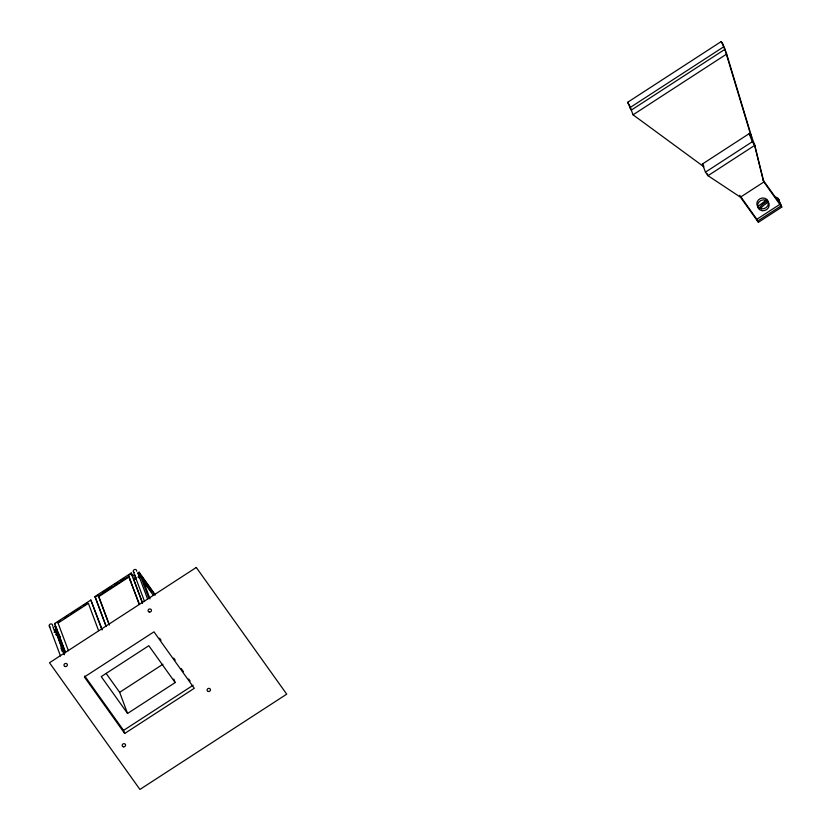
<?xml version="1.0" encoding="UTF-8"?>
<svg xmlns="http://www.w3.org/2000/svg" width="831" height="831" viewBox="0 0 831 831"><rect width="100%" height="100%" fill="white"/><g stroke="black" fill="none" stroke-linecap="round" stroke-linejoin="round"><path stroke-width="1.25" d="M56.228 631.643L55.885 632.162L54.462 631.383L54.815 630.864L56.228 631.643L55.729 630.303L64.122 654.277M140.366 575.468L139.089 576.298L139.442 577.961L138.019 577.171M721.225 41.55L724.902 49.341L631.29 110.108L627.602 102.317L721.225 41.55L722.845 43.825L726.668 54.046L751.754 137.167L749.219 133.625L702.413 164.008L705.457 172.142L707.991 175.694L740.452 197.176L758.381 222.293L781.784 207.096L778.346 198.952A14.023 5.692 -35.5 0 0 775.749 197.217M629.669 107.843L723.282 47.076M629.223 104.581L633.056 114.813L726.668 54.046M705.457 172.142L752.263 141.758L749.219 133.625M106.098 626.512L94.9 596.565L131.205 573.006L132.763 576.672M65.441 652.719L54.545 623.582L90.849 600.024L102.005 629.347M106.056 625.888L95.305 597.136L98.505 595.048M102.784 592.285L104.914 590.893M107.054 589.511L111.323 586.738M114.522 584.66L117.722 582.583M120.931 580.495L124.131 578.418M128.4 575.644L131.61 573.567M57.09 622.772L60.289 620.684M64.558 617.921L67.768 615.833M70.967 613.756L74.167 611.678M76.307 610.297L80.576 607.523M83.775 605.446L86.985 603.368M109.038 624.455L98.411 596.024L128.743 576.34L129.781 578.605L129.376 578.044M109.443 625.026L98.816 596.596L129.148 576.901M55.303 626.117L53.08 627.571L54.95 631.259L57.09 629.867L55.303 626.117L55.708 626.688M132.358 576.101L134.591 574.657L136.284 578.459L134.144 579.851L133.334 578.719L135.474 577.327M147.627 599.12L137.873 573.026L139.141 572.195L154.919 594.3M54.14 630.127L56.279 628.735M54.171 632.36L55.604 631.435M139.317 576.891L140.584 576.07M55.137 632.505L56.56 631.581L60.31 636.826M139.618 577.701L140.886 576.87M55.802 634.292L57.235 633.357M56.072 635.019L57.505 634.095M779.156 200.084A14.023 5.692 -35.5 0 0 778.221 198.921L780.974 205.963L757.571 221.16L756.864 219.291L780.267 204.094M173.824 679.062L175.144 682.583L127.559 713.465L119.654 692.337L162.918 664.26M124.702 733.461L84.388 676.995L153.964 631.83L194.277 688.307L124.702 733.461L123.559 730.397L193.124 685.243M766.66 199.866L759.015 205.589A14.023 5.692 -35.5 0 0 757.55 207.22M138.372 576.662L139.795 577.441M633.056 114.813L703.899 166.792M752.263 141.758L754.797 145.311L763.855 181.989L781.784 207.096M754.101 143.441L763.159 180.119L781.078 205.236M740.494 196.355L756.864 219.291M702.413 164.008L703.68 165.774M627.602 102.317L628.683 103.823M155.075 595.183L141.561 576.257L150.037 598.912M137.873 573.026L139.369 575.135M144.625 582.5L151.387 591.963M142.537 580.246L153.049 594.965M129.865 579.352L139.078 603.462M130.353 580.651L130.758 581.222M159.542 638.187L161.027 640.275M173.721 658.048L175.216 660.146M181.189 668.508L183.422 671.645M188.647 678.969L190.143 681.056M175.144 682.583L148.822 645.708L101.237 676.6L127.559 713.465M98.411 596.024L98.816 596.596M94.9 596.565L95.305 597.136M106.119 673.38L119.654 692.337M54.545 623.582L54.95 624.154M56.196 627.997L56.601 628.558L56.113 627.26M56.394 630.667L59.396 634.874M84.741 676.029L123.559 730.397M749.998 132.461L754.797 145.311L707.991 175.694L707.285 173.824M763.159 180.119L763.855 181.989L740.452 197.176L739.756 195.316M757.675 220.423L758.381 222.293M139.141 572.195L148.894 598.289M133.376 571.593L144.563 601.519M133.739 579.28L142.496 602.704M131.205 573.006L142.527 603.306M128.743 576.34L139.109 604.075M90.849 600.024L102.047 629.981M98.577 630.604L88.387 603.358L58.056 623.053L68.422 650.777M57.09 629.867L65.41 652.117M56.56 631.581L64.579 653.01M55.334 630.698L64.319 654.745M60.881 647.879L62.242 651.514M49.299 626.055L60.486 655.981M724.902 49.341L749.614 131.225M50.13 626.938A1.714 1.558 -20.5 0 1 49.413 624.85A1.714 1.558 -20.5 0 1 51.699 624.05A1.714 1.558 -20.5 0 1 52.426 626.127M134.217 572.476A1.714 1.558 -20.5 0 1 133.427 570.513A1.714 1.558 -20.5 0 1 135.505 569.495A1.714 1.558 -20.5 0 1 136.658 571.271M758.983 208.747A9.723 3.947 -35.5 0 1 763.471 203.772L765.559 202.317A9.723 3.947 -35.5 0 1 767.709 201.144M760.884 208.228A9.723 3.947 -35.5 0 1 764.281 204.904L766.369 203.45A9.723 3.947 -35.5 0 1 768.519 202.276M196.282 567.469L49.496 662.754L139.93 789.45L286.716 694.165L196.282 567.469M65.317 666.545A1.714 1.558 -20.5 0 0 67.301 664.416A1.714 1.558 -20.5 0 0 64.434 663.99A1.714 1.558 -20.5 0 0 65.317 666.545M149.393 612.083A1.714 1.558 -20.5 0 0 151.387 609.954A1.714 1.558 -20.5 0 0 148.51 609.528A1.714 1.558 -20.5 0 0 149.393 612.083M208.415 691.496A1.714 1.558 -20.5 0 0 210.399 689.366A1.714 1.558 -20.5 0 0 207.532 688.941A1.714 1.558 -20.5 0 0 208.415 691.496M123.497 746.82A1.714 1.558 -20.5 0 0 125.491 744.69A1.714 1.558 -20.5 0 0 122.614 744.264A1.714 1.558 -20.5 0 0 123.497 746.82M762.089 210.659A5.91 5.37 -20.5 0 0 768.945 203.335A5.91 5.37 -20.5 0 0 759.056 201.871A5.91 5.37 -20.5 0 0 762.089 210.659M761.393 208.799A5.91 5.37 -20.5 0 0 768.239 201.466A5.91 5.37 -20.5 0 0 758.35 200.001A5.91 5.37 -20.5 0 0 761.393 208.799"/></g></svg>
